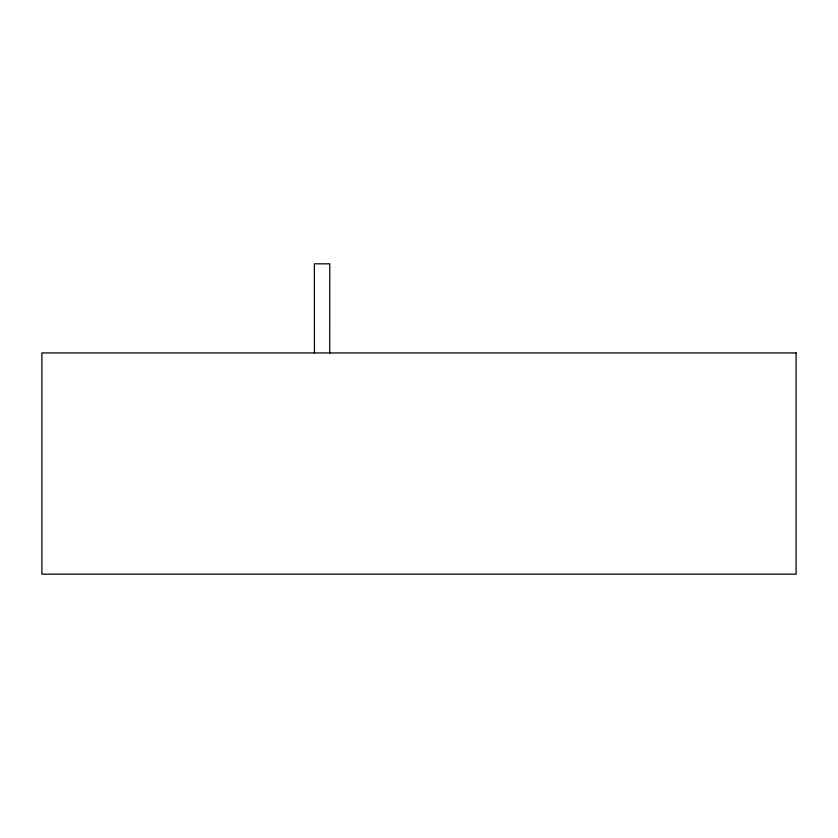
<?xml version="1.0" encoding="UTF-8"?>
<svg xmlns="http://www.w3.org/2000/svg" width="838" height="838" viewBox="0 0 838 838"><rect width="100%" height="100%" fill="white"/><g stroke="black" fill="none" stroke-linecap="round" stroke-linejoin="round"><path stroke-width="1.26" d="M329.732 353.186L329.774 263.834L314.386 263.834L314.428 353.186M796.1 352.934L41.9 352.934L41.9 574.166L796.1 574.166L796.1 352.934"/></g></svg>
